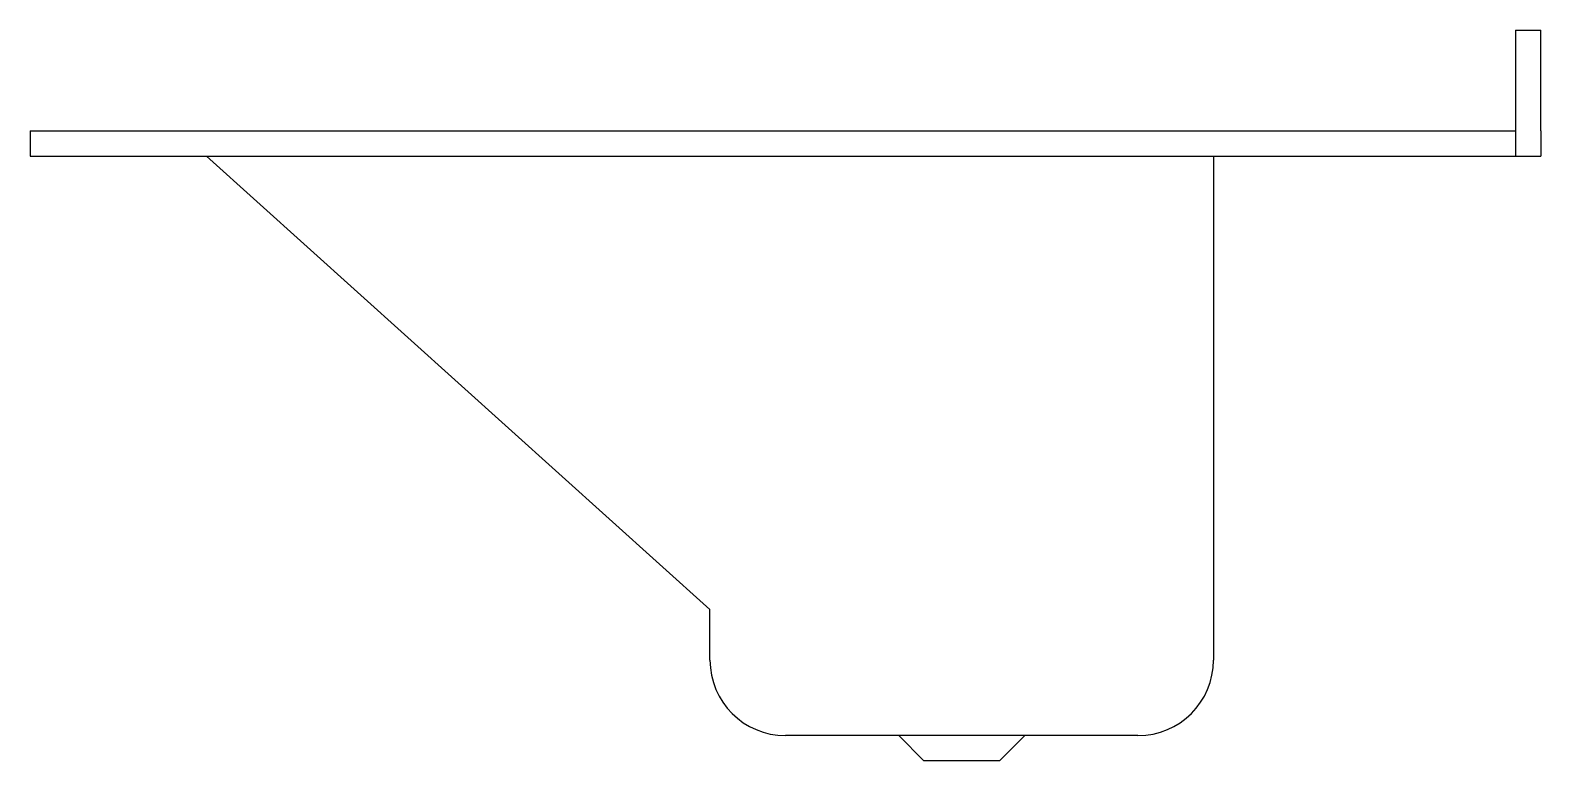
# Model space of a CAD drawing. Extents: x -0.6 to 0, y -0.24 to 0.05.
import ezdxf

# ---------------------------------------------------------------- set-up
doc = ezdxf.new("R2010")
doc.units = 0
doc.header["$MEASUREMENT"] = 0
doc.layers.add('A-PECAS', color=2, linetype='CONTINUOUS')

msp = doc.modelspace()

# ---------------------------------------------------------------- linework, layer by layer
at = {"layer": 'A-PECAS'}
for p, q in [((-0.01, 0.05), (-0.01, 0)), ((-0.01, 0.05), (0, 0.05)), ((0, 0.01), (0, 0.05)), ((-0.6, 0.01), (-0.6, 0)), ((-0.6, 0.01), (-0.01, 0.01)), ((0, 0.01), (0, 0)), ((-0.6, 0), (0, 0)), ((-0.33, -0.18), (-0.53, 0)), ((-0.13, 0), (-0.13, -0.2)), ((-0.33, -0.2), (-0.33, -0.18)), ((-0.16, -0.23), (-0.3, -0.23)), ((-0.255, -0.23), (-0.245, -0.24)), ((-0.205, -0.23), (-0.215, -0.24)), ((-0.215, -0.24), (-0.245, -0.24))]:
    msp.add_line(p, q, dxfattribs=at)
for centre, start, end in [((-0.3, -0.2), 180, 270), ((-0.16, -0.2), 270, 0)]:
    msp.add_arc(centre, 0.03, start, end, dxfattribs=at)

doc.saveas('drawing.dxf')
